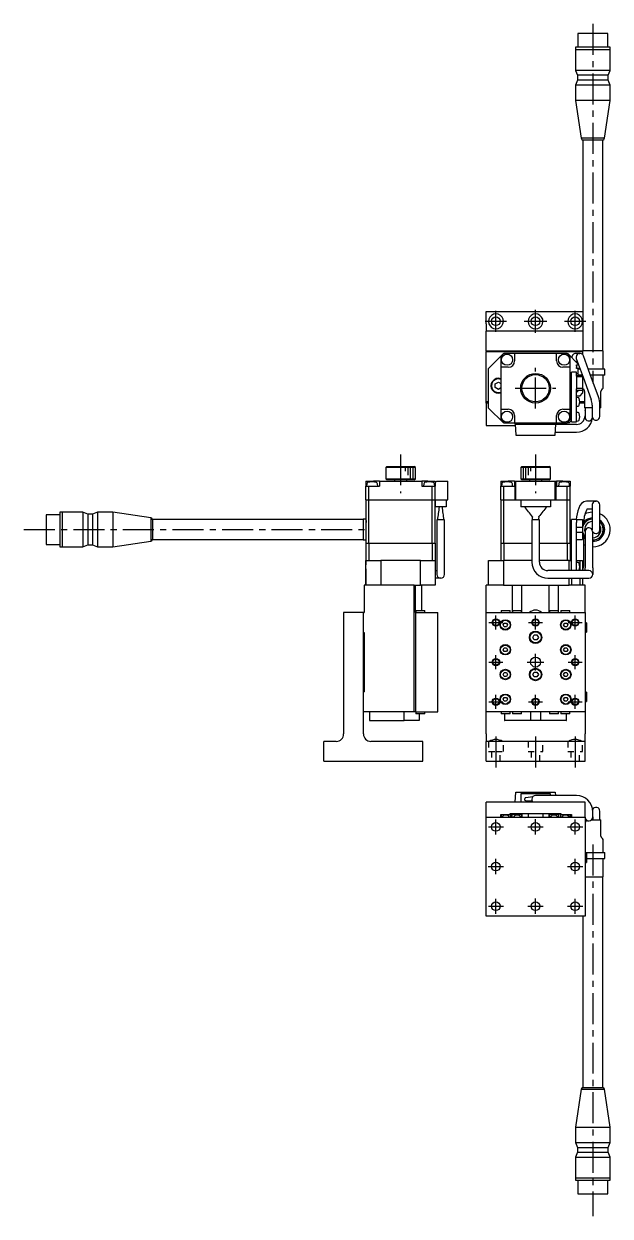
# Model space of a CAD drawing. Extents: x -79 to 407, y 14 to 495.
# Drawn here: x -78.8 to 157.8, y 14 to 495.1 of the extents above; entities that cross this region are included whole.
import ezdxf

# ---------------------------------------------------------------- set-up
doc = ezdxf.new("R2010")
doc.units = 0
doc.header["$LTSCALE"] = 10
doc.linetypes.add('CENTER', pattern=[2, 1.25, -0.25, 0.25, -0.25])
doc.linetypes.add('DOT', pattern=[0.5, 0.25, -0.25])
doc.layers.add('1', color=7, linetype='CONTINUOUS')

msp = doc.modelspace()

# ---------------------------------------------------------------- linework, layer by layer
at = {"layer": '1', "color": 7, "linetype": 'CONTINUOUS'}
for p, q in [((150.790026, 491.146578), (144.790028, 491.146578)), ((144.790028, 491.146578), (144.790028, 485.646577)), ((156.790024, 491.146578), (150.790026, 491.146578)), ((156.790024, 485.646577), (156.790024, 491.146578)), ((150.790026, 485.646577), (143.790027, 485.646577)), ((143.790027, 485.646577), (143.790027, 484.646575)), ((150.790026, 484.646575), (143.790027, 484.646575)), ((143.840027, 484.646575), (143.790027, 484.596575)), ((150.790026, 484.596575), (143.790027, 484.596575)), ((143.790027, 484.596575), (143.790027, 476.339575)), ((157.790025, 485.646577), (150.790026, 485.646577)), ((157.790025, 484.646575), (150.790026, 484.646575)), ((157.790025, 484.596575), (150.790026, 484.596575)), ((157.790025, 484.596575), (157.740025, 484.646575)), ((157.790025, 484.646575), (157.790025, 485.646577)), ((157.790025, 476.339575), (157.790025, 484.596575)), ((150.790026, 476.339575), (143.790027, 476.339575)), ((143.790027, 476.339575), (144.640026, 474.339575)), ((157.790025, 476.339575), (150.790026, 476.339575)), ((156.940026, 474.339575), (157.790025, 476.339575)), ((144.640026, 472.339575), (143.790027, 470.339575)), ((150.790026, 474.339575), (144.640026, 474.339575)), ((144.640026, 474.339575), (144.640026, 472.339575)), ((150.790026, 472.339575), (144.640026, 472.339575)), ((156.940026, 474.339575), (150.790026, 474.339575)), ((156.940026, 472.339575), (150.790026, 472.339575)), ((156.940026, 472.339575), (156.940026, 474.339575)), ((157.790025, 470.339575), (156.940026, 472.339575)), ((150.790026, 470.339575), (143.790027, 470.339575)), ((143.790027, 470.339575), (143.790027, 464.146576)), ((157.790025, 470.339575), (150.790026, 470.339575)), ((157.790025, 464.146576), (157.790025, 470.339575)), ((150.790026, 464.146576), (143.790027, 464.146576)), ((143.790027, 464.146576), (146.105701, 448.912593)), ((157.790025, 464.146576), (150.790026, 464.146576)), ((155.474352, 448.912593), (157.790025, 464.146576)), ((150.790026, 448.912593), (146.105701, 448.912593)), ((150.790026, 448.18892), (146.790026, 448.18892)), ((146.790026, 448.18892), (146.790026, 363.146576)), ((155.474352, 448.912593), (150.790026, 448.912593)), ((154.790026, 448.18892), (150.790026, 448.18892)), ((154.790026, 363.146576), (154.790026, 448.18892)), ((107.690026, 379.06079), (146.790026, 379.06079)), ((107.690026, 374.06079), (107.690026, 379.06079)), ((107.690026, 374.06079), (107.690026, 371.06079)), ((146.790026, 371.06079), (107.690026, 371.06079)), ((107.690026, 363.06079), (107.690026, 371.06079)), ((110.190026, 363.06079), (107.690026, 363.06079)), ((107.690026, 363.06079), (110.190026, 363.06079)), ((107.690026, 363.06079), (107.690026, 362.76079)), ((107.690026, 342.56079), (107.690026, 362.76079)), ((146.590026, 362.76079), (107.690026, 362.76079)), ((114.690026, 362.06079), (108.690026, 356.06079)), ((113.190026, 363.06079), (110.190026, 363.06079)), ((110.190026, 363.06079), (113.190026, 363.06079)), ((115.690026, 363.06079), (113.190026, 363.06079)), ((113.190026, 363.06079), (115.690026, 363.06079)), ((114.890026, 362.06079), (113.690026, 360.86079)), ((113.690026, 360.86079), (113.690026, 356.56079)), ((114.690026, 362.06079), (114.890026, 362.06079)), ((119.190026, 362.06079), (114.890026, 362.06079)), ((139.690026, 363.06079), (115.690026, 363.06079)), ((115.690026, 363.06079), (115.690026, 362.76079)), ((136.190026, 362.06079), (119.190026, 362.06079)), ((119.190026, 362.06079), (119.190026, 359.06079)), ((136.190026, 359.06079), (136.190026, 362.06079)), ((140.490026, 362.06079), (136.190026, 362.06079)), ((142.190026, 363.06079), (139.690026, 363.06079)), ((139.690026, 363.06079), (142.190026, 363.06079)), ((139.690026, 363.06079), (139.690026, 362.76079)), ((141.690026, 360.86079), (140.490026, 362.06079)), ((140.490026, 362.06079), (140.690026, 362.06079)), ((144.929844, 357.820972), (140.690026, 362.06079)), ((141.690026, 356.56079), (141.690026, 360.86079)), ((145.190026, 363.06079), (142.190026, 363.06079)), ((142.190026, 363.06079), (145.190026, 363.06079)), ((144.173544, 362.11079), (143.872007, 362.11079)), ((145.280571, 362.11079), (144.173544, 362.11079)), ((146.590026, 363.06079), (145.190026, 363.06079)), ((145.190026, 363.06079), (146.590026, 363.06079)), ((145.280571, 362.11079), (145.582107, 362.11079)), ((150.790026, 363.146576), (146.590026, 363.146576)), ((146.590026, 363.146576), (146.590026, 361.738329)), ((149.774792, 353.57338), (147.038631, 361.090921)), ((154.990026, 363.146576), (150.790026, 363.146576)), ((154.990026, 355.81079), (154.990026, 363.146576)), ((108.690026, 340.06079), (108.690026, 356.06079)), ((113.690026, 356.56079), (113.690026, 339.56079)), ((116.690026, 356.56079), (113.690026, 356.56079)), ((141.690026, 356.56079), (138.690026, 356.56079)), ((141.690026, 339.56079), (141.690026, 356.56079)), ((143.872007, 359.01079), (144.173544, 359.01079)), ((144.125584, 360.030658), (146.861745, 352.513117)), ((144.173544, 359.01079), (144.496786, 359.01079)), ((144.190026, 357.46079), (145.06094, 357.46079)), ((144.190026, 356.96079), (144.190026, 357.46079)), ((144.190026, 356.96079), (144.190026, 356.46079)), ((144.190026, 355.96079), (144.190026, 356.46079)), ((142.190026, 347.732362), (142.190026, 354.56079)), ((144.190026, 354.56079), (142.190026, 354.56079)), ((145.606895, 355.96079), (144.190026, 355.96079)), ((144.190026, 352.976373), (144.190026, 354.56079)), ((144.920026, 353.86079), (144.190026, 353.86079)), ((144.190026, 353.16079), (146.620026, 353.16079)), ((144.190026, 352.976373), (144.190026, 352.745468)), ((144.190026, 352.745468), (144.190026, 348.078035)), ((144.190026, 352.745468), (146.690026, 352.745468)), ((144.920026, 353.615914), (144.920026, 355.81079)), ((145.661491, 355.81079), (144.920026, 355.81079)), ((145.035301, 353.31079), (144.920026, 353.615914)), ((145.715819, 353.31079), (145.035301, 353.31079)), ((145.420026, 355.81079), (145.420026, 355.96079)), ((146.571416, 353.31079), (145.715819, 353.31079)), ((146.620026, 353.177234), (146.620026, 353.16079)), ((146.620026, 353.16079), (146.626012, 353.16079)), ((146.690026, 352.984911), (146.690026, 352.745468)), ((146.690026, 352.745468), (146.690026, 348.078035)), ((146.861745, 352.513117), (150.141508, 343.502044)), ((155.590026, 355.81079), (148.960442, 355.81079)), ((153.054555, 344.562306), (149.774792, 353.57338)), ((155.590026, 353.31079), (149.870367, 353.31079)), ((154.990026, 348.46079), (154.990026, 353.31079)), ((155.590026, 353.31079), (155.590026, 355.81079)), ((111.440026, 349.782477), (112.690026, 350.504165)), ((111.440026, 348.339102), (111.440026, 349.782477)), ((112.690026, 347.617414), (111.440026, 348.339102)), ((112.690026, 350.504165), (113.690026, 349.926815)), ((113.690026, 348.194764), (112.690026, 347.617414)), ((141.690026, 349.926815), (142.190026, 350.21549)), ((142.190026, 347.906089), (141.690026, 348.194764)), ((142.190026, 336.025256), (142.190026, 347.732362)), ((144.190026, 348.078035), (146.690026, 348.078035)), ((144.190026, 348.078035), (144.190026, 347.757353)), ((144.190026, 347.732362), (144.190026, 347.757353)), ((144.190026, 336.025256), (144.190026, 347.732362)), ((144.190026, 347.26079), (146.690026, 347.26079)), ((146.690026, 348.078035), (146.690026, 347.26079)), ((146.690026, 347.26079), (146.690026, 346.06079)), ((146.882919, 347.753683), (147.197133, 347.439469)), ((147.490026, 346.732362), (147.490026, 340.146576)), ((154.090026, 340.146576), (154.090026, 346.732362)), ((154.382919, 347.439469), (154.697133, 347.753683)), ((107.690026, 342.06079), (107.690026, 342.56079)), ((108.690026, 342.56079), (107.690026, 342.56079)), ((107.690026, 342.06079), (107.690026, 333.06079)), ((108.690026, 342.06079), (107.690026, 342.06079)), ((144.190026, 345.06079), (145.690026, 345.06079)), ((144.872814, 344.251053), (144.190026, 344.31079)), ((147.490026, 342.06079), (145.464963, 342.06079)), ((147.490026, 342.56079), (145.490026, 342.56079)), ((145.690026, 345.06079), (146.690026, 346.06079)), ((146.190026, 342.56079), (146.190026, 342.06079)), ((146.690026, 342.56079), (146.690026, 342.06079)), ((108.690026, 340.06079), (114.690026, 334.06079)), ((113.690026, 339.56079), (116.690026, 339.56079)), ((113.690026, 339.56079), (113.690026, 335.26079)), ((119.190026, 337.06079), (119.190026, 334.06079)), ((136.190026, 334.06079), (136.190026, 337.06079)), ((138.690026, 339.56079), (141.690026, 339.56079)), ((141.690026, 335.26079), (141.690026, 339.56079)), ((144.190026, 340.81079), (144.872814, 340.870526)), ((144.872814, 338.251053), (144.190026, 338.31079)), ((150.53049, 340.146576), (147.490026, 340.146576)), ((147.640026, 340.146405), (147.640026, 336.465588)), ((147.640026, 339.029494), (147.640026, 338.908879)), ((147.640026, 338.908879), (147.640026, 339.029494)), ((150.53049, 341.296014), (150.53049, 339.70663)), ((150.53049, 339.70663), (150.53049, 336.70663)), ((153.63049, 339.70663), (153.63049, 341.296014)), ((154.090026, 340.146576), (153.63049, 340.146576)), ((153.63049, 336.70663), (153.63049, 339.70663)), ((107.690026, 333.06079), (119.509953, 333.06079)), ((113.690026, 335.26079), (114.890026, 334.06079)), ((114.890026, 334.06079), (114.690026, 334.06079)), ((114.890026, 334.06079), (119.190026, 334.06079)), ((119.190026, 334.06079), (136.190026, 334.06079)), ((119.47499, 333.56079), (119.440026, 334.06079)), ((119.47499, 333.56079), (119.78966, 329.06079)), ((119.47499, 333.56079), (135.905063, 333.56079)), ((135.590392, 329.06079), (135.905063, 333.56079)), ((144.190026, 333.43579), (135.896322, 333.43579)), ((135.940026, 334.06079), (135.905063, 333.56079)), ((136.190026, 334.06079), (140.490026, 334.06079)), ((140.490026, 334.06079), (141.690026, 335.26079)), ((141.190026, 334.06079), (140.490026, 334.06079)), ((141.190026, 334.06079), (142.190026, 335.06079)), ((142.190026, 334.56079), (142.190026, 336.025256)), ((142.190026, 334.56079), (144.190026, 334.56079)), ((144.190026, 334.56079), (144.190026, 336.025256)), ((144.190026, 334.81079), (144.872814, 334.870526)), ((119.78966, 329.06079), (135.590392, 329.06079)), ((135.679549, 330.33579), (144.190026, 330.33579)), ((67.730907, 316.538189), (67.230907, 316.038189)), ((73.230907, 316.038189), (67.230907, 316.038189)), ((67.230907, 316.038189), (67.230907, 311.538189)), ((67.730907, 316.538189), (73.230907, 316.538189)), ((73.230907, 316.538189), (78.730907, 316.538189)), ((79.230907, 316.038189), (73.230907, 316.038189)), ((79.230907, 316.038189), (78.730907, 316.538189)), ((79.230907, 311.538189), (79.230907, 316.038189)), ((122.190026, 316.538189), (121.690026, 316.038189)), ((133.690026, 316.038189), (121.690026, 316.038189)), ((121.690026, 316.038189), (121.690026, 311.538189)), ((122.190026, 316.538189), (133.190026, 316.538189)), ((133.690026, 316.038189), (133.190026, 316.538189)), ((133.690026, 311.538189), (133.690026, 316.038189)), ((59.230907, 310.538189), (59.230907, 308.538189)), ((59.230907, 310.538189), (62.230907, 310.538189)), ((59.230907, 303.038189), (59.230907, 308.538189)), ((59.230907, 308.538189), (60.430907, 308.538189)), ((59.567107, 309.523468), (59.480907, 308.538189)), ((60.430907, 303.038189), (60.430907, 308.538189)), ((60.430907, 308.538189), (64.730907, 308.538189)), ((64.730907, 310.538189), (62.230907, 310.538189)), ((63.980907, 308.538189), (63.894706, 309.523468)), ((64.730907, 310.538189), (64.730907, 308.538189)), ((64.730907, 310.538189), (81.730907, 310.538189)), ((67.230907, 311.538189), (73.230907, 311.538189)), ((67.230907, 311.538189), (67.730907, 311.038189)), ((73.230907, 311.038189), (67.730907, 311.038189)), ((70.730907, 311.038189), (70.730907, 310.538189)), ((73.230907, 311.538189), (79.230907, 311.538189)), ((78.730907, 311.038189), (73.230907, 311.038189)), ((75.730907, 310.538189), (75.730907, 311.038189)), ((78.730907, 311.038189), (79.230907, 311.538189)), ((81.730907, 310.538189), (81.730907, 308.538189)), ((84.230907, 310.538189), (81.730907, 310.538189)), ((81.730907, 308.538189), (86.030907, 308.538189)), ((82.567107, 309.523468), (82.480907, 308.538189)), ((84.230907, 310.538189), (87.230907, 310.538189)), ((86.030907, 303.038189), (86.030907, 308.538189)), ((86.030907, 308.538189), (87.230907, 308.538189)), ((86.980907, 308.538189), (86.894706, 309.523468)), ((87.230907, 310.538189), (87.230907, 308.538189)), ((87.730907, 310.238189), (87.230907, 310.238189)), ((87.230907, 303.038189), (87.230907, 308.538189)), ((87.730907, 310.538189), (87.730907, 310.238189)), ((87.730907, 310.538189), (92.230907, 310.538189)), ((92.230907, 303.038189), (92.230907, 310.538189)), ((113.690026, 310.538189), (113.690026, 308.538189)), ((113.690026, 310.538189), (116.690026, 310.538189)), ((113.690026, 303.038189), (113.690026, 308.538189)), ((113.690026, 308.538189), (114.890026, 308.538189)), ((114.026227, 309.523468), (113.940026, 308.538189)), ((114.890026, 303.038189), (114.890026, 308.538189)), ((114.890026, 308.538189), (119.190026, 308.538189)), ((119.190026, 310.538189), (116.690026, 310.538189)), ((118.440026, 308.538189), (118.353825, 309.523468)), ((119.190026, 310.538189), (119.190026, 308.538189)), ((119.190026, 310.538189), (119.47499, 310.538189)), ((119.440026, 303.038189), (119.440026, 310.238189)), ((119.47499, 310.238189), (119.440026, 310.238189)), ((119.47499, 310.538189), (119.47499, 310.238189)), ((119.47499, 310.538189), (119.78966, 310.538189)), ((119.78966, 303.038189), (119.78966, 310.538189)), ((119.78966, 310.538189), (135.590392, 310.538189)), ((121.690026, 311.538189), (133.690026, 311.538189)), ((121.690026, 311.538189), (122.190026, 311.038189)), ((133.190026, 311.038189), (122.190026, 311.038189)), ((125.190026, 311.038189), (125.190026, 310.538189)), ((130.190026, 310.538189), (130.190026, 311.038189)), ((133.190026, 311.038189), (133.690026, 311.538189)), ((135.590392, 303.038189), (135.590392, 310.538189)), ((135.590392, 310.538189), (135.905063, 310.538189)), ((135.905063, 310.538189), (135.905063, 310.238189)), ((135.905063, 310.538189), (136.190026, 310.538189)), ((135.940026, 310.238189), (135.905063, 310.238189)), ((135.940026, 303.038189), (135.940026, 310.238189)), ((136.190026, 310.538189), (136.190026, 308.538189)), ((138.690026, 310.538189), (136.190026, 310.538189)), ((136.190026, 308.538189), (140.490026, 308.538189)), ((137.026227, 309.523468), (136.940026, 308.538189)), ((138.690026, 310.538189), (141.690026, 310.538189)), ((140.490026, 303.038189), (140.490026, 308.538189)), ((140.490026, 308.538189), (141.690026, 308.538189)), ((141.440026, 308.538189), (141.353825, 309.523468)), ((141.690026, 310.538189), (141.690026, 308.538189)), ((141.690026, 303.038189), (141.690026, 308.538189)), ((59.230907, 303.038189), (60.430907, 303.038189)), ((59.330907, 285.538189), (59.330907, 303.038189)), ((60.430907, 303.038189), (86.030907, 303.038189)), ((60.472328, 285.538189), (60.472328, 303.038189)), ((85.989485, 285.538189), (85.989485, 303.038189)), ((86.030907, 303.038189), (87.230907, 303.038189)), ((87.130907, 285.538189), (87.130907, 303.038189)), ((87.230907, 303.038189), (92.230907, 303.038189)), ((87.230907, 303.038189), (87.230907, 300.238189)), ((91.630907, 300.238189), (87.230907, 300.238189)), ((91.630907, 303.038189), (91.630907, 300.238189)), ((113.690026, 303.038189), (114.890026, 303.038189)), ((113.790026, 285.538189), (113.790026, 303.038189)), ((114.890026, 303.038189), (119.440026, 303.038189)), ((114.931448, 285.538189), (114.931448, 303.038189)), ((119.440026, 303.038189), (119.78966, 303.038189)), ((119.78966, 303.038189), (135.590392, 303.038189)), ((121.690026, 303.038189), (121.690026, 300.238189)), ((133.690026, 300.238189), (121.690026, 300.238189)), ((133.690026, 303.038189), (133.690026, 300.238189)), ((135.590392, 303.038189), (135.940026, 303.038189)), ((135.940026, 303.038189), (140.490026, 303.038189)), ((140.448605, 285.538189), (140.448605, 303.038189)), ((140.490026, 303.038189), (141.690026, 303.038189)), ((141.590026, 285.538189), (141.590026, 303.038189)), ((148.318269, 302.504166), (148.307398, 302.504143)), ((151.598031, 302.504166), (148.318269, 302.504166)), ((148.318269, 299.404166), (150.53049, 299.404166)), ((150.53049, 300.954166), (150.53049, 297.954166)), ((151.598031, 302.504166), (152.08049, 302.504166)), ((153.63049, 297.954166), (153.63049, 300.954166)), ((-69.854882, 297.038187), (-69.854882, 285.038191)), ((-64.354881, 297.038187), (-69.854882, 297.038187)), ((-64.354881, 298.038188), (-64.354881, 284.03819)), ((-63.354879, 298.038188), (-64.354881, 298.038188)), ((-63.354879, 298.038188), (-63.354879, 284.03819)), ((-63.304879, 298.038188), (-63.354879, 297.988188)), ((-63.304879, 298.038188), (-63.304879, 284.03819)), ((-55.047879, 298.038188), (-63.304879, 298.038188)), ((-55.047879, 298.038188), (-55.047879, 284.03819)), ((-53.047879, 297.188189), (-55.047879, 298.038188)), ((-53.047879, 297.188189), (-53.047879, 284.888189)), ((-51.047879, 297.188189), (-53.047879, 297.188189)), ((-49.047879, 298.038188), (-51.047879, 297.188189)), ((-51.047879, 297.188189), (-51.047879, 284.888189)), ((-49.047879, 298.038188), (-49.047879, 284.03819)), ((-42.85488, 298.038188), (-49.047879, 298.038188)), ((-42.85488, 298.038188), (-42.85488, 284.03819)), ((-27.620897, 295.722514), (-42.85488, 298.038188)), ((-27.620897, 295.722514), (-27.620897, 286.353863)), ((-26.897223, 295.038189), (-26.897223, 287.038189)), ((58.14512, 295.038189), (-26.897223, 295.038189)), ((58.14512, 295.238189), (58.14512, 286.838189)), ((59.330907, 295.238189), (58.14512, 295.238189)), ((59.33052, 294.682273), (59.180907, 292.954166)), ((89.405907, 294.938189), (87.855907, 294.938189)), ((87.855907, 294.938189), (87.855907, 277.938189)), ((90.955907, 294.938189), (89.405907, 294.938189)), ((90.955907, 277.938189), (90.955907, 294.938189)), ((129.240026, 294.938189), (126.140026, 294.938189)), ((126.140026, 294.938189), (126.140026, 277.938189)), ((126.39438, 296.177568), (126.436566, 296.072551)), ((128.956009, 296.111962), (129.037578, 296.260523)), ((129.240026, 277.938189), (129.240026, 294.938189)), ((142.190026, 293.866616), (142.190026, 295.038189)), ((144.190026, 295.038189), (142.190026, 295.038189)), ((142.190026, 282.159509), (142.190026, 293.866616)), ((144.190026, 295.088189), (144.190026, 293.891387)), ((144.190026, 295.088189), (146.690026, 295.088189)), ((144.190026, 293.866616), (144.190026, 293.891387)), ((144.190026, 282.159509), (144.190026, 293.866616)), ((148.68351, 295.188043), (146.690026, 294.128088)), ((146.690026, 295.088189), (146.690026, 292.038189)), ((148.287366, 294.411124), (146.690026, 293.561803)), ((147.132615, 293.103007), (147.148792, 293.806379)), ((150.53049, 297.954166), (150.53049, 293.954166)), ((150.53049, 293.954166), (150.53049, 290.954166)), ((153.63049, 293.954166), (153.63049, 297.954166)), ((153.63049, 290.954166), (153.63049, 293.954166)), ((59.180907, 292.954166), (59.180907, 276.835801)), ((144.190026, 292.038189), (146.690026, 292.038189)), ((144.190026, 290.038189), (146.690026, 290.038189)), ((146.690026, 292.038189), (146.690026, 290.038189)), ((146.690026, 290.038189), (146.690026, 286.988189)), ((147.132107, 288.279515), (147.132107, 288.974302)), ((147.640026, 290.157952), (147.640026, 285.335115)), ((150.731229, 290.191282), (150.535467, 290.830057)), ((150.740026, 285.335115), (150.740026, 290.157952)), ((-69.854882, 285.038191), (-64.354881, 285.038191)), ((-64.354881, 284.03819), (-63.354879, 284.03819)), ((-63.354879, 284.08819), (-63.304879, 284.03819)), ((-63.304879, 284.03819), (-55.047879, 284.03819)), ((-55.047879, 284.03819), (-53.047879, 284.888189)), ((-53.047879, 284.888189), (-51.047879, 284.888189)), ((-51.047879, 284.888189), (-49.047879, 284.03819)), ((-49.047879, 284.03819), (-42.85488, 284.03819)), ((-42.85488, 284.03819), (-27.620897, 286.353863)), ((-26.897223, 287.038189), (58.14512, 287.038189)), ((58.14512, 286.838189), (59.180907, 286.838189)), ((59.230907, 285.538189), (59.230907, 278.638189)), ((59.230907, 285.538189), (60.430907, 285.538189)), ((60.430907, 285.538189), (60.430907, 278.538189)), ((60.430907, 285.538189), (86.030907, 285.538189)), ((86.030907, 285.538189), (86.030907, 278.538189)), ((86.030907, 285.538189), (87.230907, 285.538189)), ((87.230907, 285.538189), (87.230907, 278.638189)), ((113.690026, 285.538189), (113.690026, 278.538189)), ((113.690026, 285.538189), (114.890026, 285.538189)), ((114.890026, 285.538189), (126.140026, 285.538189)), ((114.890026, 285.538189), (114.890026, 278.638189)), ((129.240026, 285.538189), (140.490026, 285.538189)), ((140.490026, 285.538189), (140.490026, 278.638189)), ((140.490026, 285.538189), (141.690026, 285.538189)), ((141.690026, 285.538189), (141.690026, 278.538189)), ((144.190026, 286.988189), (146.690026, 286.988189)), ((146.690026, 288.514574), (147.640026, 288.00945)), ((146.690026, 287.948289), (147.640026, 287.443165)), ((147.132107, 276.835801), (147.132107, 287.71323)), ((147.640026, 285.335115), (147.640026, 283.21675)), ((150.740026, 283.21675), (150.740026, 285.335115)), ((142.190026, 278.623975), (142.190026, 282.159509)), ((144.190026, 278.623975), (144.190026, 282.159509)), ((147.640026, 283.21675), (147.640026, 281.506649)), ((147.640026, 281.506649), (147.640026, 275.622229)), ((150.740026, 281.506649), (150.740026, 283.21675)), ((150.740026, 275.622229), (150.740026, 281.506649)), ((59.180907, 275.125701), (59.180907, 276.835801)), ((59.180907, 275.125701), (59.180907, 272.084169)), ((59.230907, 278.638189), (59.330907, 278.538189)), ((59.230907, 268.538189), (59.230907, 278.538189)), ((59.230907, 278.538189), (65.230907, 278.538189)), ((65.230907, 278.538189), (65.230907, 268.538189)), ((81.230907, 278.538189), (65.230907, 278.538189)), ((81.230907, 268.538189), (81.230907, 278.538189)), ((81.230907, 278.538189), (87.230907, 278.538189)), ((87.130907, 278.538189), (87.230907, 278.638189)), ((87.230907, 278.538189), (87.230907, 268.538189)), ((87.230907, 274.488189), (87.855907, 274.488189)), ((87.855907, 277.938189), (87.855907, 272.938189)), ((90.955907, 272.938189), (90.955907, 277.938189)), ((108.690026, 268.538189), (108.690026, 278.538189)), ((108.690026, 278.538189), (114.690026, 278.538189)), ((114.690026, 278.538189), (114.690026, 268.538189)), ((126.140026, 278.538189), (114.690026, 278.538189)), ((114.790026, 278.538189), (114.890026, 278.638189)), ((114.890026, 278.638189), (126.140026, 278.638189)), ((129.240026, 278.638189), (140.490026, 278.638189)), ((141.190026, 278.538189), (129.240026, 278.538189)), ((144.190026, 274.488189), (132.690026, 274.488189)), ((140.490026, 278.638189), (140.590026, 278.538189)), ((141.190026, 274.488189), (141.190026, 278.538189)), ((141.190026, 278.538189), (142.190026, 278.538189)), ((142.190026, 276.038189), (142.190026, 278.623975)), ((142.190026, 274.715313), (142.190026, 276.038189)), ((142.190026, 274.715313), (142.190026, 274.488189)), ((144.190026, 276.038189), (144.190026, 278.623975)), ((144.190026, 278.538189), (145.690026, 278.538189)), ((144.872814, 277.728453), (144.190026, 277.788189)), ((144.190026, 274.488189), (144.190026, 276.038189)), ((149.190026, 274.488189), (144.190026, 274.488189)), ((145.690026, 274.488189), (145.690026, 278.538189)), ((145.690026, 278.538189), (146.690026, 278.538189)), ((146.690026, 278.538189), (146.690026, 274.488189)), ((146.698011, 274.488189), (146.737094, 274.595569)), ((147.640026, 274.488189), (147.640026, 275.622229)), ((150.740026, 275.622229), (150.740026, 272.938189)), ((59.180907, 272.084169), (59.180907, 270.374068)), ((59.180907, 270.374068), (59.180907, 268.538189)), ((89.405907, 271.388189), (87.230907, 271.388189)), ((132.690026, 271.388189), (144.190026, 271.388189)), ((141.190026, 268.538189), (141.190026, 271.388189)), ((142.190026, 271.388189), (142.190026, 268.538189)), ((144.190026, 271.388189), (149.190026, 271.388189)), ((145.690026, 268.538189), (145.690026, 271.388189)), ((146.690026, 271.388189), (146.690026, 268.538189)), ((78.730907, 268.538189), (58.530907, 268.538189)), ((58.530907, 268.538189), (58.530907, 257.538189)), ((78.730907, 268.538189), (81.230907, 268.538189)), ((78.730907, 217.538189), (78.730907, 268.538189)), ((79.230907, 257.538189), (79.230907, 268.538189)), ((87.230907, 268.538189), (81.230907, 268.538189)), ((81.730907, 258.388189), (81.730907, 268.538189)), ((107.690026, 257.538189), (107.690026, 268.538189)), ((108.690026, 268.538189), (107.690026, 268.538189)), ((114.690026, 268.538189), (108.690026, 268.538189)), ((114.690026, 268.538189), (141.190026, 268.538189)), ((118.390026, 257.538189), (118.390026, 268.538189)), ((122.190026, 257.538189), (122.190026, 268.538189)), ((133.190026, 257.538189), (133.190026, 268.538189)), ((136.990026, 257.538189), (136.990026, 268.538189)), ((142.190026, 268.538189), (141.190026, 268.538189)), ((147.690026, 268.538189), (142.190026, 268.538189)), ((147.690026, 257.538189), (147.690026, 268.538189)), ((50.230907, 257.538189), (50.230907, 208.538189)), ((58.230907, 257.538189), (50.230907, 257.538189)), ((58.230907, 255.038189), (58.230907, 257.538189)), ((58.230907, 255.038189), (58.230907, 257.538189)), ((58.230907, 257.538189), (58.530907, 257.538189)), ((58.230907, 252.038189), (58.230907, 255.038189)), ((58.230907, 252.038189), (58.230907, 255.038189)), ((79.230907, 257.538189), (79.230907, 217.538189)), ((79.230907, 257.538189), (88.230907, 257.538189)), ((79.430907, 258.388189), (83.030907, 258.388189)), ((79.430907, 258.388189), (79.430907, 257.538189)), ((83.030907, 257.538189), (83.030907, 258.388189)), ((88.230907, 217.538189), (88.230907, 257.538189)), ((107.690026, 257.538189), (147.690026, 257.538189)), ((107.690026, 217.538189), (107.690026, 257.538189)), ((113.840026, 258.388189), (117.440026, 258.388189)), ((113.840026, 258.388189), (113.840026, 257.538189)), ((117.440026, 257.538189), (117.440026, 258.388189)), ((118.440026, 258.388189), (122.040026, 258.388189)), ((118.440026, 258.388189), (118.440026, 257.538189)), ((122.040026, 257.538189), (122.040026, 258.388189)), ((133.340026, 258.388189), (136.940026, 258.388189)), ((133.340026, 258.388189), (133.340026, 257.538189)), ((136.940026, 257.538189), (136.940026, 258.388189)), ((137.940026, 258.388189), (141.540026, 258.388189)), ((137.940026, 258.388189), (137.940026, 257.538189)), ((141.540026, 257.538189), (141.540026, 258.388189)), ((147.690026, 257.538189), (147.690026, 217.538189)), ((58.230907, 249.538189), (58.230907, 252.038189)), ((58.230907, 249.538189), (58.230907, 252.038189)), ((114.624001, 252.538189), (115.057014, 253.288189)), ((115.057014, 251.788189), (114.624001, 252.538189)), ((115.057014, 253.288189), (115.923039, 253.288189)), ((115.923039, 251.788189), (115.057014, 251.788189)), ((115.923039, 253.288189), (116.356052, 252.538189)), ((116.356052, 252.538189), (115.923039, 251.788189)), ((139.024001, 252.538189), (139.457014, 253.288189)), ((139.457014, 251.788189), (139.024001, 252.538189)), ((139.457014, 253.288189), (140.323039, 253.288189)), ((140.323039, 251.788189), (139.457014, 251.788189)), ((140.323039, 253.288189), (140.756052, 252.538189)), ((140.756052, 252.538189), (140.323039, 251.788189)), ((148.290026, 253.438189), (147.690026, 253.438189)), ((148.290026, 253.438189), (148.290026, 249.638189)), ((58.230907, 225.538189), (58.230907, 249.538189)), ((58.230907, 249.538189), (58.530907, 249.538189)), ((58.530907, 249.538189), (58.530907, 225.538189)), ((126.535326, 247.538189), (127.112676, 248.538189)), ((127.112676, 246.538189), (126.535326, 247.538189)), ((127.112676, 248.538189), (128.267376, 248.538189)), ((128.267376, 246.538189), (127.112676, 246.538189)), ((128.267376, 248.538189), (128.844727, 247.538189)), ((128.844727, 247.538189), (128.267376, 246.538189)), ((147.690026, 249.638189), (148.290026, 249.638189)), ((114.624001, 242.538189), (115.057014, 243.288189)), ((115.057014, 241.788189), (114.624001, 242.538189)), ((115.057014, 243.288189), (115.923039, 243.288189)), ((115.923039, 241.788189), (115.057014, 241.788189)), ((115.923039, 243.288189), (116.356052, 242.538189)), ((116.356052, 242.538189), (115.923039, 241.788189)), ((139.024001, 242.538189), (139.457014, 243.288189)), ((139.457014, 241.788189), (139.024001, 242.538189)), ((139.457014, 243.288189), (140.323039, 243.288189)), ((140.323039, 241.788189), (139.457014, 241.788189)), ((140.323039, 243.288189), (140.756052, 242.538189)), ((140.756052, 242.538189), (140.323039, 241.788189)), ((114.624001, 232.538189), (115.057014, 233.288189)), ((115.057014, 231.788189), (114.624001, 232.538189)), ((115.057014, 233.288189), (115.923039, 233.288189)), ((115.923039, 231.788189), (115.057014, 231.788189)), ((115.923039, 233.288189), (116.356052, 232.538189)), ((116.356052, 232.538189), (115.923039, 231.788189)), ((126.535326, 232.538189), (127.112676, 233.538189)), ((127.112676, 231.538189), (126.535326, 232.538189)), ((127.112676, 233.538189), (128.267376, 233.538189)), ((128.267376, 231.538189), (127.112676, 231.538189)), ((128.267376, 233.538189), (128.844727, 232.538189)), ((128.844727, 232.538189), (128.267376, 231.538189)), ((139.024001, 232.538189), (139.457014, 233.288189)), ((139.457014, 231.788189), (139.024001, 232.538189)), ((139.457014, 233.288189), (140.323039, 233.288189)), ((140.323039, 231.788189), (139.457014, 231.788189)), ((140.323039, 233.288189), (140.756052, 232.538189)), ((140.756052, 232.538189), (140.323039, 231.788189)), ((58.230907, 223.038189), (58.230907, 225.538189)), ((58.230907, 223.038189), (58.230907, 225.538189)), ((58.230907, 225.538189), (58.530907, 225.538189)), ((58.230907, 220.038189), (58.230907, 223.038189)), ((58.230907, 220.038189), (58.230907, 223.038189)), ((114.624001, 222.538189), (115.057014, 223.288189)), ((115.057014, 221.788189), (114.624001, 222.538189)), ((115.057014, 223.288189), (115.923039, 223.288189)), ((115.923039, 221.788189), (115.057014, 221.788189)), ((115.923039, 223.288189), (116.356052, 222.538189)), ((116.356052, 222.538189), (115.923039, 221.788189)), ((139.024001, 222.538189), (139.457014, 223.288189)), ((139.457014, 221.788189), (139.024001, 222.538189)), ((139.457014, 223.288189), (140.323039, 223.288189)), ((140.323039, 221.788189), (139.457014, 221.788189)), ((140.323039, 223.288189), (140.756052, 222.538189)), ((140.756052, 222.538189), (140.323039, 221.788189)), ((148.290026, 225.438189), (147.690026, 225.438189)), ((147.690026, 221.638189), (148.290026, 221.638189)), ((148.290026, 225.438189), (148.290026, 221.638189)), ((58.230907, 217.538189), (58.230907, 220.038189)), ((58.230907, 217.538189), (58.230907, 220.038189)), ((58.230907, 208.538189), (58.230907, 217.538189)), ((78.730907, 217.538189), (58.230907, 217.538189)), ((60.730907, 217.538189), (60.730907, 214.038189)), ((74.720129, 214.038189), (74.720129, 217.538189)), ((79.230907, 217.538189), (78.730907, 217.538189)), ((79.230907, 217.538189), (88.230907, 217.538189)), ((79.430907, 217.538189), (79.430907, 216.688189)), ((81.230907, 216.688189), (79.430907, 216.688189)), ((80.730907, 216.688189), (80.730907, 214.038189)), ((83.030907, 216.688189), (81.230907, 216.688189)), ((83.030907, 216.688189), (83.030907, 217.538189)), ((107.690026, 208.538189), (107.690026, 217.538189)), ((147.690026, 217.538189), (107.690026, 217.538189)), ((113.840026, 217.538189), (113.840026, 216.688189)), ((117.440026, 216.688189), (113.840026, 216.688189)), ((115.190026, 216.688189), (115.190026, 214.038189)), ((115.279055, 214.038189), (115.279055, 216.688189)), ((117.440026, 216.688189), (117.440026, 217.538189)), ((118.440026, 217.538189), (118.440026, 216.688189)), ((122.040026, 216.688189), (118.440026, 216.688189)), ((122.040026, 216.688189), (122.040026, 217.538189)), ((125.690026, 217.538189), (125.690026, 214.038189)), ((129.690026, 217.538189), (129.690026, 214.038189)), ((133.340026, 217.538189), (133.340026, 216.688189)), ((136.940026, 216.688189), (133.340026, 216.688189)), ((136.940026, 216.688189), (136.940026, 217.538189)), ((137.940026, 217.538189), (137.940026, 216.688189)), ((141.540026, 216.688189), (137.940026, 216.688189)), ((140.100998, 216.688189), (140.100998, 214.038189)), ((140.190026, 214.038189), (140.190026, 216.688189)), ((141.540026, 216.688189), (141.540026, 217.538189)), ((147.690026, 217.538189), (147.690026, 208.538189)), ((60.730907, 214.038189), (74.720129, 214.038189)), ((80.730907, 214.038189), (74.720129, 214.038189)), ((115.190026, 214.038189), (115.279055, 214.038189)), ((125.690026, 214.038189), (115.279055, 214.038189)), ((129.690026, 214.038189), (125.690026, 214.038189)), ((140.100998, 214.038189), (129.690026, 214.038189)), ((140.100998, 214.038189), (140.190026, 214.038189)), ((107.690026, 208.538189), (107.690026, 205.538189)), ((147.690026, 205.538189), (147.690026, 208.538189)), ((47.230907, 205.538189), (42.230907, 205.538189)), ((42.230907, 197.538189), (42.230907, 205.538189)), ((82.230907, 205.538189), (61.230907, 205.538189)), ((82.230907, 197.538189), (82.230907, 205.538189)), ((147.690026, 205.538189), (107.690026, 205.538189)), ((107.690026, 197.538189), (107.690026, 205.538189)), ((108.947457, 205.546033), (108.861599, 205.538189)), ((114.518453, 205.538189), (114.391662, 205.553669)), ((140.895277, 205.53956), (140.861599, 205.538189)), ((141.018616, 205.560496), (140.895277, 205.53956)), ((146.518453, 205.538189), (146.390313, 205.553955)), ((147.690026, 197.538189), (147.690026, 205.538189)), ((42.230907, 197.538189), (82.230907, 197.538189)), ((107.690026, 197.538189), (147.690026, 197.538189)), ((119.509953, 181.015588), (119.78966, 185.015588)), ((119.78966, 185.015588), (135.590392, 185.015588)), ((133.690026, 184.415588), (121.690026, 184.415588)), ((121.690026, 184.415588), (121.690026, 181.015588)), ((126.551117, 183.243526), (123.801617, 182.735188)), ((132.690026, 183.740588), (127.690026, 183.740588)), ((144.190026, 183.740588), (132.690026, 183.740588)), ((133.690026, 183.740588), (133.690026, 184.415588)), ((135.590392, 185.015588), (135.679549, 183.740588)), ((107.690026, 175.015588), (107.690026, 181.015588)), ((147.690026, 181.015588), (107.690026, 181.015588)), ((147.690026, 175.015588), (147.690026, 181.015588)), ((107.690026, 135.015588), (107.690026, 175.015588)), ((107.690026, 175.015588), (147.690026, 175.015588)), ((113.690026, 176.015588), (117.490026, 176.015588)), ((113.690026, 175.015588), (113.690026, 176.015588)), ((113.690026, 176.015588), (113.790026, 175.915588)), ((117.590026, 175.915588), (113.790026, 175.915588)), ((113.790026, 175.915588), (113.790026, 175.015588)), ((117.490026, 176.515588), (137.890026, 176.515588)), ((117.490026, 176.015588), (117.490026, 176.515588)), ((117.490026, 176.015588), (117.590026, 176.015588)), ((117.590026, 176.015588), (117.590026, 175.915588)), ((117.590026, 175.915588), (117.590026, 175.015588)), ((118.290026, 175.015588), (118.290026, 176.015588)), ((122.090026, 176.015588), (118.290026, 176.015588)), ((122.090026, 175.015588), (122.090026, 176.015588)), ((122.090026, 176.015588), (122.190026, 176.015588)), ((122.190026, 176.015588), (122.190026, 175.015588)), ((124.690026, 176.515588), (124.690026, 175.015588)), ((130.690026, 176.515588), (130.690026, 175.015588)), ((133.190026, 175.015588), (133.190026, 176.015588)), ((133.190026, 176.015588), (133.290026, 176.015588)), ((137.090026, 176.015588), (133.290026, 176.015588)), ((133.290026, 176.015588), (133.290026, 175.015588)), ((137.090026, 175.015588), (137.090026, 176.015588)), ((137.790026, 175.915588), (137.790026, 176.015588)), ((137.790026, 176.015588), (137.890026, 176.015588)), ((137.790026, 175.915588), (137.790026, 175.015588)), ((141.590026, 175.915588), (137.790026, 175.915588)), ((137.890026, 176.515588), (137.890026, 176.015588)), ((137.890026, 176.015588), (142.190026, 176.015588)), ((141.590026, 175.915588), (141.690026, 176.015588)), ((141.590026, 175.015588), (141.590026, 175.915588)), ((141.690026, 176.015588), (141.690026, 175.015588)), ((141.690026, 175.015588), (141.690026, 176.015588)), ((142.190026, 176.015588), (142.190026, 175.015588)), ((147.690026, 175.015588), (147.690026, 135.015588)), ((150.264562, 173.929802), (154.090026, 173.929802)), ((150.740026, 177.309253), (150.740026, 177.61079)), ((150.740026, 177.190588), (150.740026, 177.309253)), ((150.740026, 177.046884), (150.740026, 177.190588)), ((150.740026, 177.046884), (150.740026, 177.190588)), ((150.740026, 175.046884), (150.740026, 177.046884)), ((150.740026, 175.167499), (150.740026, 175.046884)), ((150.740026, 175.167499), (150.740026, 175.046884)), ((150.740026, 175.046884), (150.740026, 173.959258)), ((153.63049, 174.369748), (153.63049, 177.369748)), ((153.63049, 173.929802), (153.63049, 174.369748)), ((154.090026, 167.344015), (154.090026, 173.929802)), ((147.689914, 173.200766), (147.704365, 173.086562)), ((147.704365, 173.086562), (147.72153, 172.979822)), ((147.72153, 172.979822), (147.74504, 172.879488)), ((147.74504, 172.879488), (147.834103, 172.94402)), ((154.697133, 166.322695), (154.382919, 166.636908)), ((154.990026, 160.765588), (154.990026, 165.615588)), ((147.690026, 160.765588), (148.68351, 160.765588)), ((148.290026, 160.415588), (147.690026, 160.415588)), ((148.290026, 160.415588), (148.290026, 156.615588)), ((148.68351, 160.765588), (155.590026, 160.765588)), ((155.590026, 158.265588), (155.590026, 160.765588)), ((147.690026, 156.615588), (148.290026, 156.615588)), ((148.290026, 158.265588), (148.68351, 158.265588)), ((148.68351, 158.265588), (155.590026, 158.265588)), ((154.990026, 150.929802), (154.990026, 158.265588)), ((147.690026, 150.929802), (154.990026, 150.929802)), ((154.790026, 65.887458), (154.790026, 150.929802)), ((147.690026, 135.015588), (107.690026, 135.015588)), ((146.790026, 135.015588), (146.790026, 65.887458)), ((146.105701, 65.163784), (143.790027, 49.929802)), ((146.105701, 65.163784), (155.474352, 65.163784)), ((146.790026, 65.887458), (154.790026, 65.887458)), ((157.790025, 49.929802), (155.474352, 65.163784)), ((143.790027, 49.929802), (157.790025, 49.929802)), ((143.790027, 49.929802), (143.790027, 43.736803)), ((157.790025, 43.736803), (157.790025, 49.929802)), ((143.790027, 43.736803), (157.790025, 43.736803)), ((143.790027, 43.736803), (144.640026, 41.736803)), ((156.940026, 41.736803), (157.790025, 43.736803)), ((144.640026, 39.736803), (143.790027, 37.736803)), ((144.640026, 41.736803), (156.940026, 41.736803)), ((144.640026, 41.736803), (144.640026, 39.736803)), ((144.640026, 39.736803), (156.940026, 39.736803)), ((156.940026, 39.736803), (156.940026, 41.736803)), ((157.790025, 37.736803), (156.940026, 39.736803)), ((143.790027, 37.736803), (157.790025, 37.736803)), ((143.790027, 37.736803), (143.790027, 29.479803)), ((157.790025, 29.479803), (157.790025, 37.736803)), ((143.790027, 29.479803), (157.790025, 29.479803)), ((143.790027, 29.479803), (143.840027, 29.429803)), ((143.790027, 29.429803), (157.790025, 29.429803)), ((143.790027, 29.429803), (143.790027, 28.429801)), ((157.740025, 29.429803), (157.790025, 29.479803)), ((157.790025, 28.429801), (157.790025, 29.429803)), ((143.790027, 28.429801), (157.790025, 28.429801)), ((144.790028, 28.429801), (144.790028, 22.9298)), ((156.790024, 22.9298), (156.790024, 28.429801)), ((144.790028, 22.9298), (156.790024, 22.9298))]:
    msp.add_line(p, q, dxfattribs=at)
at = {"layer": '1', "color": 4, "linetype": 'CENTER'}
for p, q in [((150.790026, 495.103671), (150.790026, 350.103671)), ((111.690026, 370.760729), (111.690026, 379.36085)), ((127.690026, 370.460789), (127.690026, 379.66079)), ((143.690026, 370.760729), (143.690026, 379.36085)), ((107.389965, 375.06079), (115.990087, 375.06079)), ((123.090026, 375.06079), (132.290026, 375.06079)), ((139.389965, 375.06079), (147.990087, 375.06079)), ((127.690026, 339.86079), (127.690026, 356.26079)), ((119.490026, 348.06079), (135.890026, 348.06079)), ((73.230907, 321.38784), (73.230907, 305.758471)), ((127.690026, 321.38784), (127.690026, 305.758471)), ((-78.811975, 291.038189), (60.976983, 291.038189)), ((111.690026, 250.738189), (111.690026, 256.338189)), ((127.690026, 250.738189), (127.690026, 256.338189)), ((143.690026, 250.738189), (143.690026, 256.338189)), ((108.890026, 253.538189), (114.490026, 253.538189)), ((124.890026, 253.538189), (130.490026, 253.538189)), ((140.890026, 253.538189), (146.490026, 253.538189)), ((127.690026, 234.138189), (127.690026, 240.938189)), ((108.890026, 237.538189), (114.490026, 237.538189)), ((111.690026, 234.738189), (111.690026, 240.338189)), ((124.290026, 237.538189), (131.090026, 237.538189)), ((140.890026, 237.538189), (146.490026, 237.538189)), ((143.690026, 234.738189), (143.690026, 240.338189)), ((108.890026, 221.538189), (114.490026, 221.538189)), ((111.690026, 218.738189), (111.690026, 224.338189)), ((124.890026, 221.538189), (130.490026, 221.538189)), ((127.690026, 218.738189), (127.690026, 224.338189)), ((140.890026, 221.538189), (146.490026, 221.538189)), ((143.690026, 218.738189), (143.690026, 224.338189)), ((111.690026, 207.466138), (111.690026, 194.252903)), ((127.690026, 207.466138), (127.690026, 194.252903)), ((143.690026, 207.466138), (143.690026, 194.252903)), ((111.690026, 167.965588), (111.690026, 174.065588)), ((127.690026, 167.915588), (127.690026, 174.115588)), ((143.690026, 167.965588), (143.690026, 174.065588)), ((108.640026, 171.015588), (114.740026, 171.015588)), ((124.590026, 171.015588), (130.790026, 171.015588)), ((140.640026, 171.015588), (146.740026, 171.015588)), ((150.790026, 163.972706), (150.790026, 13.972706)), ((108.590026, 155.015588), (114.790026, 155.015588)), ((111.690026, 151.915588), (111.690026, 158.115588)), ((140.590026, 155.015588), (146.790026, 155.015588)), ((143.690026, 151.915588), (143.690026, 158.115588)), ((111.690026, 135.965588), (111.690026, 142.065588)), ((127.690026, 135.915588), (127.690026, 142.115588)), ((143.690026, 135.965588), (143.690026, 142.065588)), ((108.640026, 139.015588), (114.740026, 139.015588)), ((124.590026, 139.015588), (130.790026, 139.015588)), ((140.640026, 139.015588), (146.740026, 139.015588))]:
    msp.add_line(p, q, dxfattribs=at)
at = {"layer": '1', "color": 9, "linetype": 'CONTINUOUS'}
for p, q in [((75.230907, 314.538189), (75.230907, 316.038189)), ((76.230907, 313.038189), (76.230907, 316.038189)), ((77.230907, 311.538189), (77.230907, 316.038189)), ((78.230907, 311.538189), (78.230907, 316.038189)), ((122.690026, 316.038189), (122.690026, 311.538189)), ((123.690026, 316.038189), (123.690026, 311.538189)), ((124.690026, 316.038189), (124.690026, 313.038189)), ((125.690026, 316.038189), (125.690026, 314.538189))]:
    msp.add_line(p, q, dxfattribs=at)
at = {"layer": '1', "color": 9, "linetype": 'DOT'}
for p, q in [((108.690026, 205.538189), (108.690026, 201.538189)), ((114.690026, 201.538189), (114.690026, 205.538189)), ((124.690026, 205.538189), (124.690026, 201.538189)), ((130.690026, 201.538189), (130.690026, 205.538189)), ((140.690026, 205.538189), (140.690026, 201.538189)), ((146.690026, 201.538189), (146.690026, 205.538189)), ((108.690026, 201.538189), (111.690026, 201.538189)), ((109.940026, 201.538189), (109.940026, 197.538189)), ((111.690026, 201.538189), (114.690026, 201.538189)), ((113.440026, 197.538189), (113.440026, 201.538189)), ((124.690026, 201.538189), (130.690026, 201.538189)), ((125.940026, 201.538189), (125.940026, 197.538189)), ((129.440026, 197.538189), (129.440026, 201.538189)), ((140.690026, 201.538189), (146.690026, 201.538189)), ((141.940026, 201.538189), (141.940026, 197.538189)), ((145.440026, 197.538189), (145.440026, 201.538189))]:
    msp.add_line(p, q, dxfattribs=at)
at = {"layer": '1', "color": 7, "linetype": 'CONTINUOUS'}
for centre, radius in [((111.690026, 375.06079), 1.75), ((127.690026, 375.06079), 1.75), ((143.690026, 375.06079), 1.75), ((116.190026, 359.56079), 2.25), ((139.190026, 359.56079), 2.25), ((127.690026, 348.06079), 6), ((127.690026, 348.06079), 5.5), ((116.190026, 336.56079), 2.25), ((139.190026, 336.56079), 2.25), ((111.690026, 253.538189), 1.25), ((115.490026, 252.538189), 2.1), ((115.490026, 252.538189), 1.9), ((127.690026, 253.538189), 1.25), ((139.890026, 252.538189), 2.1), ((139.890026, 252.538189), 1.9), ((143.690026, 253.538189), 1.25), ((127.690026, 247.538189), 2.5), ((127.690026, 247.538189), 2.25), ((115.490026, 242.538189), 2.1), ((115.490026, 242.538189), 1.9), ((139.890026, 242.538189), 2.1), ((139.890026, 242.538189), 1.9), ((111.690026, 237.538189), 1.25), ((127.690026, 237.538189), 2), ((143.690026, 237.538189), 1.25), ((115.490026, 232.538189), 2.1), ((115.490026, 232.538189), 1.9), ((127.690026, 232.538189), 2.5), ((127.690026, 232.538189), 2.25), ((139.890026, 232.538189), 2.1), ((139.890026, 232.538189), 1.9), ((111.690026, 221.538189), 1.25), ((115.490026, 222.538189), 2.1), ((115.490026, 222.538189), 1.9), ((127.690026, 221.538189), 1.25), ((139.890026, 222.538189), 2.1), ((139.890026, 222.538189), 1.9), ((143.690026, 221.538189), 1.25), ((111.690026, 171.015588), 1.75), ((127.690026, 171.015588), 1.75), ((143.690026, 171.015588), 1.75), ((111.690026, 155.015588), 1.75), ((143.690026, 155.015588), 1.75), ((111.690026, 139.015588), 1.75), ((127.690026, 139.015588), 1.75), ((143.690026, 139.015588), 1.75)]:
    msp.add_circle(centre, radius, dxfattribs=at)
at = {"layer": '1', "color": 9, "linetype": 'CONTINUOUS'}
for centre in [(111.690026, 253.538189), (127.690026, 253.538189), (143.690026, 253.538189), (111.690026, 237.538189), (143.690026, 237.538189), (111.690026, 221.538189), (127.690026, 221.538189), (143.690026, 221.538189)]:
    msp.add_circle(centre, 1.5, dxfattribs=at)
at = {"layer": '1', "color": 7, "linetype": 'CONTINUOUS'}
for centre, radius, start, end in [((147.077943, 449.146577), 1.000002, 193.531698, 253.266744), ((154.502109, 449.146577), 1.000002, 286.733256, 346.468302), ((111.690026, 375.06079), 3, 340.528779, 199.471221), ((127.690026, 375.06079), 3, 340.528779, 199.471221), ((143.690026, 375.06079), 3, 340.528779, 199.471221), ((111.690026, 375.060791), 3, 199.471245, 340.528755), ((127.690026, 375.060791), 3, 199.471245, 340.528755), ((143.690026, 375.060818), 3.000009, 199.471727, 340.528273), ((143.872007, 360.56079), 1.55, 90, 185.113478), ((145.582107, 360.56079), 1.55, 20, 200), ((116.690026, 359.06079), 2.5, 270, 0), ((138.690026, 359.06079), 2.5, 180, 270), ((143.872007, 360.56079), 1.55, 264.886522, 270), ((112.690026, 349.06079), 3, 70.528779, 289.471221), ((112.690026, 349.06079), 2.75, 68.676314, 291.323686), ((142.690026, 349.06079), 3, 99.594068, 109.471221), ((142.690026, 349.06079), 2.75, 100.475682, 111.323686), ((144.120026, 350.56079), 3.3, 51.98772, 56.44269), ((142.690026, 349.06079), 2.75, 248.676314, 259.524318), ((142.690026, 349.06079), 3, 300, 323.130102), ((142.690026, 349.06079), 2.75, 303.055731, 319.114807), ((147.590026, 348.46079), 1, 205.841969, 225), ((146.490026, 346.732362), 1, 0, 45), ((155.090026, 346.732362), 1, 135, 180), ((153.990026, 348.46079), 1, 315, 0), ((142.690026, 349.06079), 3, 250.528779, 260.405932), ((144.829236, 343.752956), 0.5, 15.362549, 85), ((140.490026, 342.56079), 5, 344.637451, 15.362549), ((144.08049, 341.296014), 6.45, 0, 20), ((144.08049, 341.296014), 9.55, 0, 20), ((116.690026, 337.06079), 2.5, 0, 90), ((138.690026, 337.06079), 2.5, 90, 180), ((144.190026, 336.88579), 3.45, 270, 0), ((144.829236, 341.368623), 0.5, 275, 344.637451), ((144.829236, 337.752956), 0.5, 15.362549, 85), ((140.490026, 336.56079), 5, 344.637451, 15.362549), ((144.190026, 336.88579), 6.55, 270, 352.866431), ((144.829236, 335.368623), 0.5, 275, 344.637451), ((149.190026, 336.465588), 1.55, 180, 344.099453), ((152.08049, 336.70663), 1.55, 180, 200), ((152.08049, 336.70663), 1.55, 200, 0), ((60.065205, 309.479891), 0.5, 107.629155, 175), ((61.730907, 304.238189), 6, 72.370845, 107.629155), ((63.396609, 309.479891), 0.5, 5, 72.370845), ((83.065205, 309.479891), 0.5, 107.629155, 175), ((84.730907, 304.238189), 6, 72.370845, 107.629155), ((86.396609, 309.479891), 0.5, 5, 72.370845), ((114.524324, 309.479891), 0.5, 107.629155, 175), ((116.190026, 304.238189), 6, 72.370845, 107.629155), ((117.855728, 309.479891), 0.5, 5, 72.370845), ((137.524324, 309.479891), 0.5, 107.629155, 175), ((139.190026, 304.238189), 6, 72.370845, 107.629155), ((140.855728, 309.479891), 0.5, 5, 72.370845), ((32.237599, 305.157832), 56.848734, 349.643692, 355.03546), ((139.634334, 304.217679), 49.80482, 184.582916, 190.737932), ((75.368049, 259.205878), 63.012636, 35.92562192, 40.63031955), ((190.000769, 251.183009), 75.818816, 139.68380285, 143.51996994), ((160.605571, 293.884333), 16.525455, 159.41393959, 175.9945393), ((148.679192, 298.896899), 3.632584, 96.92684791, 167.30962992), ((157.059239, 294.458381), 9.879773, 149.956356, 180.402474), ((152.08049, 300.954166), 1.55, 160, 180), ((152.08049, 300.954166), 1.55, 0, 160), ((-27.854881, 294.750272), 1.000002, 16.733256, 76.468302), ((124.253529, 295.552793), 2.244059, 344.10468157, 13.39217491), ((131.141262, 295.547836), 2.256894, 165.52505123, 195.67180832), ((150.790026, 291.038189), 4.2, 93.542809, 167.472095), ((150.790026, 291.038189), 3.3, 94.510815, 197.576415), ((150.790026, 291.038189), 6.999999, 92.124818, 117.046693), ((150.790026, 291.038189), 4.684326, 98.41451, 124.624276), ((150.890026, 291.038189), 4.7, 94.387243, 118), ((150.790026, 291.038189), 6.999999, 269.590741, 66.059945), ((150.890026, 291.038189), 4.7, 268.1711, 54.332714), ((150.790026, 291.038189), 4.2, 270, 47.444742), ((150.890026, 291.038189), 4.2, 269.317947, 49.270291), ((150.790026, 291.038189), 4.2, 192.527905, 221.409625), ((149.184275, 290.202849), 1.544919, 29.37926, 181.687184), ((152.08049, 290.954166), 1.55, 180, 184.59262), ((152.08049, 290.954166), 1.55, 209.484214, 0), ((150.790026, 291.038189), 3.3, 269.132045, 30.599478), ((-27.854881, 287.326106), 1.000002, 283.531698, 343.266744), ((150.790026, 291.038189), 6.999999, 238.495879, 243.256312), ((132.690026, 277.938189), 6.55, 180, 270), ((132.690026, 277.938189), 3.45, 180, 270), ((144.829236, 277.230355), 0.5, 15.362549, 85), ((144.829236, 274.846022), 0.5, 314.302111, 344.637451), ((140.490026, 276.038189), 5, 344.637451, 15.362549), ((140.582107, 276.835801), 6.55, 340, 0), ((149.190026, 272.938189), 1.55, 270, 90), ((89.405907, 272.938189), 1.55, 180, 270), ((89.405907, 272.938189), 1.55, 270, 0), ((127.690026, 255.038189), 3.5, 45.584691, 134.415309), ((47.230907, 208.538189), 3, 270, 0), ((61.230907, 208.538189), 3, 180, 270), ((111.675963, 200.984101), 5.315634, 59.27694263, 120.8837825), ((143.69901, 201.078097), 5.222683, 58.98179792, 120.87866647), ((127.690026, 182.190588), 1.55, 90, 180), ((144.190026, 177.190588), 6.55, 0, 90), ((123.711289, 182.230475), 0.515326, 79.027348, 267.635308), ((125.136706, 190.15462), 8.562134, 260.272493, 277.359555), ((127.690026, 182.190588), 1.55, 180, 229.293865), ((152.08049, 177.369748), 1.55, 0, 154.565491), ((115.640026, 174.015588), 1.8, 33.748989, 146.251011), ((120.240026, 174.015588), 1.8, 33.748989, 146.251011), ((135.140026, 174.015588), 1.8, 33.748989, 146.251011), ((139.740026, 174.015588), 1.8, 33.748989, 146.251011), ((149.190026, 175.046884), 1.55, 194.592557, 0), ((150.422979, 172.083571), 2.728122, 141.41597288, 161.61504616), ((149.190026, 177.61079), 1.55, 0, 14.695085), ((155.090026, 167.344015), 1, 180, 225), ((153.990026, 165.615588), 1, 0, 45), ((147.077943, 64.929801), 1.000002, 106.733256, 166.468302), ((154.502109, 64.929801), 1.000002, 13.531698, 73.266744)]:
    msp.add_arc(centre, radius, start, end, dxfattribs=at)

doc.saveas('drawing.dxf')
